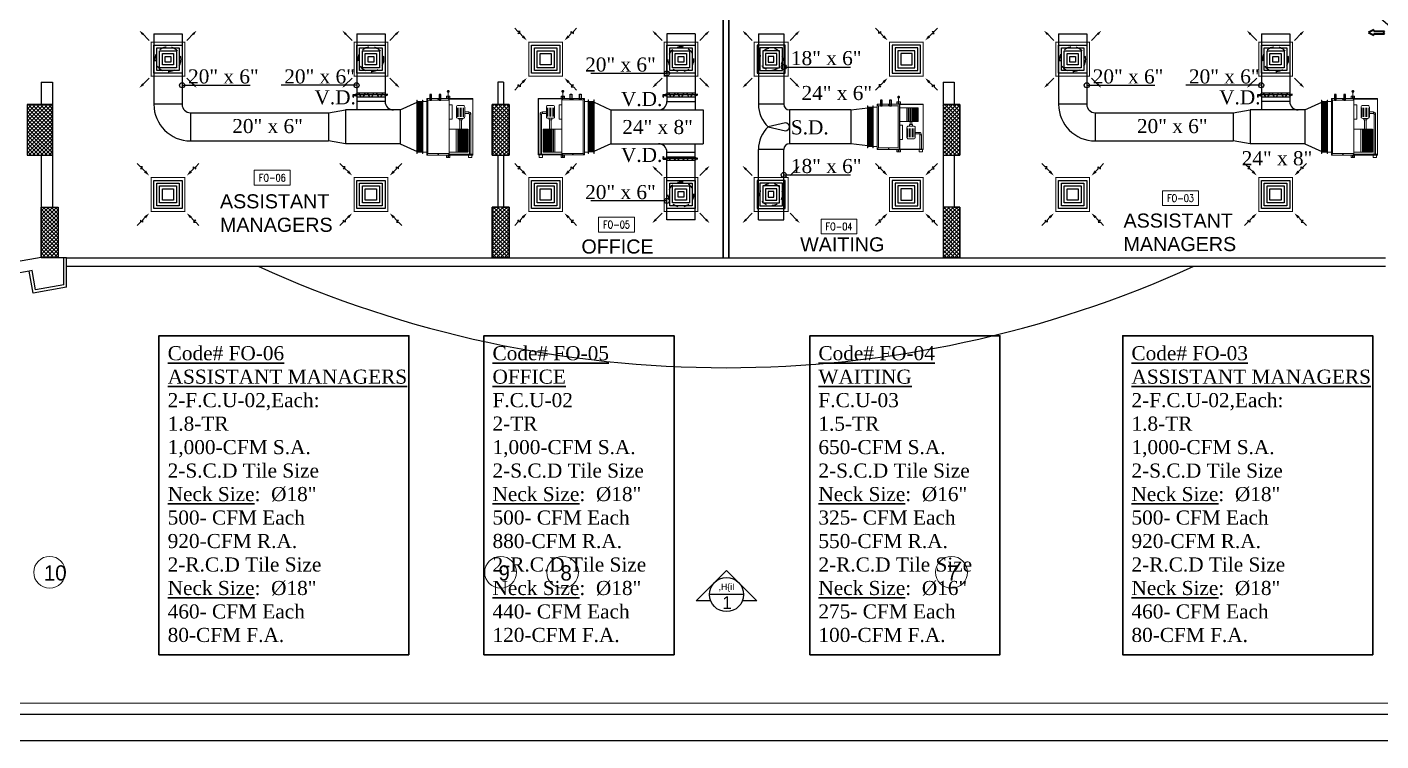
# Model space of a CAD drawing. Extents: x -432 to -365, y -145 to 173.
# Drawn here: x -415.21 to -391.2, y 14.53 to 27.2 of the extents above; entities that cross this region are included whole.
import ezdxf
from ezdxf.enums import TextEntityAlignment as Align

# ---------------------------------------------------------------- set-up
doc = ezdxf.new("R2010")
doc.units = 0
doc.header["$MEASUREMENT"] = 0
for name, pattern in [('DASHDOT', [1, 0.5, -0.25, 0, -0.25]), ('HIDDEN', [0.375, 0.25, -0.125]), ('HIDDEN-Z', [3, 2, -1])]:
    doc.linetypes.add(name, pattern=pattern)
for name, color, linetype in [('01_AC-EQUIP', 206, 'Continuous'), ('03_AC-S.DUCT', 5, 'Continuous'), ('12-AC-FL.CONN.', 2, 'Continuous'), ('A.C.VOLUM DAMPER', 2, 'Continuous'), ('COLHATCH', 5, 'Continuous'), ('column', 6, 'Continuous'), ('elev', 2, 'Continuous'), ('fram', 252, 'Continuous'), ('M-CH-WP-R', 40, 'HIDDEN-Z'), ('M-CH-WP-S', 142, 'Continuous'), ('M-DIFUSER', 195, 'Continuous'), ('M-DUCT-RA', 30, 'Continuous'), ('M-DUCT-SA', 5, 'Continuous'), ('M-EQBMNT', 21, 'Continuous'), ('METAL-EDGE', 253, 'Continuous'), ('Text', 42, 'Continuous'), ('WALL', 4, 'Continuous'), ('WIN', 5, 'Continuous'), ('ZONE TEXT', 73, 'Continuous')]:
    doc.layers.add(name, color=color, linetype=linetype)
for name, color, linetype, lineweight in [('04-AC_F.A.DUCT', 4, 'Continuous', 35), ('A-SYMB-RMNU', 4, 'Continuous', 9), ('AC-TEXT', 15, 'Continuous', 30), ('AXIS-TXT', 171, 'Continuous', 20)]:
    doc.layers.add(name, color=color, linetype=linetype, lineweight=lineweight)
doc.styles.add('AC', font='romans.shx', dxfattribs={"height": 0.2})
doc.styles.add('ARABY', font='sosa.shx')
doc.styles.add('ROMANS-TITLE', font='ROMANS.shx', dxfattribs={"width": 0.8})
doc.dimstyles.new('IHAB', dxfattribs={"dimscale": 0, "dimtxt": 0.15, "dimasz": 0.09, "dimexe": 0.18, "dimexo": 0.0625, "dimgap": 0, "dimtad": 0, "dimtih": 1, "dimtoh": 1, "dimzin": 0, "dimdsep": 46, "dimtxsty": 'ARABY', "dimcen": 0.03, "dimse1": 1, "dimse2": 1, "dimclrd": 36, "dimclrt": 42, "dimadec": 0, "dimazin": 0, "dimtfac": 1, "dimtmove": 1, "dimatfit": 3, "dimldrblk": 'ORIGIN', "dimfxl": 1, "dimtolj": 1, "dimtzin": 0, "dimarcsym": 0})

# ---------------------------------------------------------------- blocks, each defined once
blk = doc.blocks.new('*U251')
at = {"layer": 'M-DIFUSER', "ltscale": 5, "const_width": 18}
blk.add_lwpolyline([(-300, 300), (300, 300), (300, -300), (-300, -300)], close=True, dxfattribs=at)
at = {"layer": 'M-DIFUSER', "color": 21}
for points in [[(250, 250), (-250, 250), (-250, -250), (250, -250)], [(200, 200), (-200, 200), (-200, -200), (200, -200)], [(150, 150), (-150, 150), (-150, -150), (150, -150)], [(100, 100), (-100, 100), (-100, -100), (100, -100)], [(50, 50), (-50, 50), (-50, -50), (50, -50)]]:
    blk.add_lwpolyline(points, close=True, dxfattribs=at)
at = {"layer": 'M-DUCT-SA', "color": 5, "extrusion": (-5.07059e-20, -1.19855e-17, -1)}
blk.add_line((-461, 461), (-335, 335), dxfattribs=at)
at = {"layer": 'M-DUCT-SA', "color": 5, "extrusion": (-1.19855e-17, 5.07059e-20, -1)}
blk.add_line((461, 461), (335, 335), dxfattribs=at)
at = {"layer": 'M-DUCT-SA', "color": 5, "extrusion": (1.19855e-17, -5.07059e-20, -1)}
blk.add_line((-461, -461), (-335, -335), dxfattribs=at)
at = {"layer": 'M-DUCT-SA', "color": 5, "extrusion": (5.07059e-20, 1.19855e-17, -1)}
blk.add_line((461, -461), (335, -335), dxfattribs=at)
at = {"layer": 'M-DUCT-SA', "color": 5, "extrusion": (-5.07059e-20, -1.19855e-17, -1)}
blk.add_solid([(460, 428), (429, 459), (507, 507)], dxfattribs=at)
at = {"layer": 'M-DUCT-SA', "color": 5, "extrusion": (5.07059e-20, -1.19855e-17, -1)}
blk.add_solid([(-460, 428), (-429, 459), (-507, 507)], dxfattribs=at)
at = {"layer": 'M-DUCT-SA', "color": 5, "extrusion": (1.19855e-17, -5.07059e-20, -1)}
blk.add_solid([(428, -460), (459, -429), (507, -507)], dxfattribs=at)
at = {"layer": 'M-DUCT-SA', "color": 5, "extrusion": (-1.19855e-17, -5.07059e-20, -1)}
blk.add_solid([(-428, -460), (-459, -429), (-507, -507)], dxfattribs=at)
blk = doc.blocks.new('*U254')
at = {"layer": 'M-DIFUSER', "ltscale": 5, "const_width": 18}
blk.add_lwpolyline([(-300, 300), (300, 300), (300, -300), (-300, -300)], close=True, dxfattribs=at)
at = {"layer": 'M-DIFUSER', "color": 21}
for points in [[(250, 250), (-250, 250), (-250, -250), (250, -250)], [(200, 200), (-200, 200), (-200, -200), (200, -200)], [(150, 150), (-150, 150), (-150, -150), (150, -150)], [(100, 100), (-100, 100), (-100, -100), (100, -100)]]:
    blk.add_lwpolyline(points, close=True, dxfattribs=at)
at = {"layer": 'M-DUCT-RA', "color": 30}
for p, q in [((-491, 491), (-549, 549)), ((-491, 455), (-491, 491)), ((-455, 491), (-491, 455)), ((-455, 455), (-455, 491)), ((455, 491), (491, 491)), ((491, 455), (455, 491)), ((491, 491), (549, 549)), ((-406, 406), (-455, 455)), ((406, 406), (455, 455)), ((455, 455), (491, 455)), ((-491, -455), (-455, -491)), ((-455, -455), (-491, -455)), ((-406, -406), (-455, -455)), ((406, -406), (455, -455)), ((455, -491), (491, -455)), ((455, -455), (455, -491)), ((491, -455), (491, -491)), ((-491, -491), (-549, -549)), ((-455, -491), (-491, -491)), ((491, -491), (549, -549))]:
    blk.add_line(p, q, dxfattribs=at)
for points in [[(-389, 424), (-424, 389), (-335, 335)], [(424, 389), (389, 424), (335, 335)], [(-424, -389), (-389, -424), (-335, -335)], [(389, -424), (424, -389), (335, -335)]]:
    blk.add_solid(points, dxfattribs=at)
blk = doc.blocks.new('A$C4397250F')
at = {"layer": '04-AC_F.A.DUCT'}
for p, q in [((0, 0), (-0.024, -0.048)), ((-0.024, -0.048), (-0.013, -0.048)), ((-0.013, -0.048), (-0.013, -0.144)), ((0.024, -0.048), (0, 0)), ((0.013, -0.048), (0.024, -0.048)), ((0.013, -0.048), (0.013, -0.144)), ((0, -0.129), (-0.013, -0.144)), ((0.013, -0.144), (0, -0.129))]:
    blk.add_line(p, q, dxfattribs=at)
blk = doc.blocks.new('A$C7E27466D')
at = {"layer": '01_AC-EQUIP', "color": 2, "lineweight": 20}
for p, q in [((-75.3, 98.1), (-73.7, 98.7)), ((-75.3, 98.1), (-73.7, 97.6)), ((-75.3, 97.1), (-73.7, 97.6)), ((-75.3, 97.1), (-73.7, 96.6)), ((-75.3, 96.1), (-73.7, 96.6)), ((-75.3, 96.1), (-73.7, 95.6)), ((-6.3, 97.6), (-73.7, 97.6)), ((-6.3, 96.6), (-73.7, 96.6)), ((-4.7, 98.1), (-6.3, 98.7)), ((-4.7, 98.1), (-6.3, 97.6)), ((-4.7, 97.1), (-6.3, 97.6)), ((-4.7, 97.1), (-6.3, 96.6)), ((-4.7, 96.1), (-6.3, 96.6)), ((-4.7, 96.1), (-6.3, 95.6)), ((-75.3, 95.1), (-73.7, 95.6)), ((-75.3, 95.1), (-73.7, 94.6)), ((-75.3, 94.1), (-73.7, 94.6)), ((-75.3, 94.1), (-73.7, 93.6)), ((-75.3, 93.1), (-73.7, 93.6)), ((-75.3, 93.1), (-73.7, 92.5)), ((-75.3, 92), (-73.7, 92.5)), ((-75.3, 92), (-73.7, 91.5)), ((-75.3, 91), (-73.7, 91.5)), ((-75.3, 91), (-73.7, 90.5)), ((-75.3, 90), (-73.7, 90.5)), ((-75.3, 90), (-73.7, 89.5)), ((-6.3, 95.6), (-73.7, 95.6)), ((-6.3, 94.6), (-73.7, 94.6)), ((-6.3, 93.6), (-73.7, 93.6)), ((-6.3, 92.5), (-73.7, 92.5)), ((-6.3, 91.5), (-73.7, 91.5)), ((-6.3, 90.5), (-73.7, 90.5)), ((-4.7, 95.1), (-6.3, 95.6)), ((-4.7, 95.1), (-6.3, 94.6)), ((-4.7, 94.1), (-6.3, 94.6)), ((-4.7, 94.1), (-6.3, 93.6)), ((-4.7, 93.1), (-6.3, 93.6)), ((-4.7, 93.1), (-6.3, 92.5)), ((-4.7, 92), (-6.3, 92.5)), ((-4.7, 92), (-6.3, 91.5)), ((-4.7, 91), (-6.3, 91.5)), ((-4.7, 91), (-6.3, 90.5)), ((-4.7, 90), (-6.3, 90.5)), ((-4.7, 90), (-6.3, 89.5))]:
    blk.add_line(p, q, dxfattribs=at)
at = {"layer": '01_AC-EQUIP', "color": 1, "lineweight": 20}
for p, q in [((-77.8, 81), (-79.9, 81)), ((-78.9, 80.3), (-78.9, 81.7)), ((-75, 82), (-75, 89)), ((-5, 82), (-5, 89)), ((-2.2, 81), (-0.1, 81)), ((-1.1, 80.3), (-1.1, 81.7)), ((0, 82), (0, 0)), ((-77.8, 61.5), (-79.9, 61.5)), ((-78.9, 60.8), (-78.9, 62.2)), ((-2.2, 61.5), (-0.1, 61.5)), ((-1.1, 60.8), (-1.1, 62.2)), ((-77.8, 42.5), (-79.9, 42.5)), ((-78.9, 41.8), (-78.9, 43.2)), ((-62.7, 42), (-62.7, 37)), ((-37.3, 37), (-62.7, 37)), ((-58.3, 27.4), (-42.7, 27.4)), ((-58.3, 24.8), (-42.7, 24.8)), ((-37.3, 42), (-37.3, 37)), ((-30.6, 42), (-30.6, 9)), ((-6.2, 29.5), (-30.6, 29.5)), ((-30.6, 27), (-6.2, 27)), ((-30.6, 25), (-6.2, 25)), ((-6.2, 42), (-6.2, 9)), ((-2.2, 42.5), (-0.1, 42.5)), ((-1.1, 41.8), (-1.1, 43.2)), ((-54, 6.1), (-79.6, 6.1)), ((-54, 3.5), (-79.6, 3.5)), ((-58.3, 22.1), (-42.7, 22.1)), ((-58.3, 19.4), (-42.7, 19.4)), ((-58.3, 16.8), (-42.7, 16.8)), ((-54, 6.1), (-54, 3.5)), ((-52.7, 7.4), (-52.7, 14.5)), ((-52.7, 7.4), (-50, 7.4)), ((-50, 7.4), (-50, 14.5)), ((-30.6, 23.1), (-36, 23.1)), ((-30.6, 20.4), (-36, 20.4)), ((-30.6, 23), (-6.2, 23)), ((-30.6, 21.4), (-6.2, 21.4)), ((-30.6, 19.4), (-6.2, 19.4)), ((-30.6, 18.4), (-6.2, 18.4)), ((-30.6, 17.5), (-6.2, 17.5)), ((-30.6, 16.8), (-6.2, 16.8)), ((-30.6, 15.8), (-6.2, 15.8)), ((-30.6, 14.8), (-6.2, 14.8)), ((-30.6, 13.8), (-6.2, 13.8)), ((-30.6, 12.9), (-6.2, 12.9)), ((-30.6, 12.2), (-6.2, 12.2)), ((-30.6, 11.5), (-6.2, 11.5)), ((-30.6, 11), (-6.2, 11)), ((-30.6, 10.6), (-6.2, 10.6)), ((-30.6, 10.3), (-6.2, 10.3)), ((-30.6, 9.9), (-6.2, 9.9)), ((-30.6, 9.6), (-6.2, 9.6)), ((-30.6, 9.4), (-6.2, 9.4)), ((-30.6, 9.2), (-6.2, 9.2)), ((-30.6, 9), (-6.2, 9)), ((-30.6, 9), (-6.2, 9))]:
    blk.add_line(p, q, dxfattribs=at)
at = {"layer": '01_AC-EQUIP', "color": 4, "lineweight": 20}
blk.add_line((12.8, 43.8), (2.3, 43.8), dxfattribs=at)
at = {"layer": '01_AC-EQUIP', "color": 1, "linetype": 'DASHDOT', "lineweight": 20}
blk.add_line((-30.6, 16.8), (-6.2, 16.8), dxfattribs=at)
at = {"layer": '01_AC-EQUIP', "color": 2, "lineweight": 20}
for points in [[(-77.5, 98.7), (-77.5, 99.2), (-2.5, 99.2), (-2.5, 98.7)], [(-77.5, 89), (-77.5, 89.5), (-2.5, 89.5), (-2.5, 89)]]:
    blk.add_lwpolyline(points, close=True, dxfattribs=at)
at = {"layer": '01_AC-EQUIP', "color": 1, "lineweight": 20}
for points in [[(-80, 42), (0, 42), (0, 82), (-80, 82)], [(-77.5, 44.5), (-2.5, 44.5), (-2.5, 79.5), (-77.5, 79.5)], [(-84.4, 40.7), (-80, 40.7), (-80, 46.7), (-84.4, 46.7)], [(-80, 42), (-80, 0), (0, 0), (0, 42)], [(-79.6, 41.6), (-79.6, 0.4), (-0.4, 0.4), (-0.4, 41.6)], [(-38.6, 19.3), (-36, 19.3), (-36, 24.3), (-38.6, 24.3)], [(4.4, 40.7), (0, 40.7), (0, 46.7), (4.4, 46.7)], [(-84.4, 7.6), (-80, 7.6), (-80, 1.6), (-84.4, 1.6)]]:
    blk.add_lwpolyline(points, close=True, dxfattribs=at)
blk.add_lwpolyline([(-58.8, 14.5), (-41.2, 14.5, 0.414214), (-38.6, 17.1), (-38.6, 26.4, 0.414214), (-41.2, 29.1), (-58.8, 29.1, 0.414214), (-61.4, 26.4), (-61.4, 17.1, 0.414214)], format="xyb", close=True, dxfattribs=at)
at = {"layer": '01_AC-EQUIP', "color": 4, "lineweight": 20, "const_width": 2.52}
blk.add_lwpolyline([(12.6, 45, 1), (13.1, 42.5, 1)], format="xyb", close=True, dxfattribs=at)
at = {"layer": '01_AC-EQUIP', "color": 1, "lineweight": 20}
for centre in [(-82.3, 43.8), (2.3, 43.8)]:
    blk.add_circle(centre, 0.932, dxfattribs=at)
for radius in [1.33, 3.99]:
    blk.add_arc((-54, 7.4), radius, 270.0006, 0.0006, dxfattribs=at)
for centre, major_axis, start_param, end_param in [((-78.9, 81), (-0.827, 0), -1.570796, 4.712389), ((-78.9, 81), (-0.47, 0), 3.141593, 9.424778), ((-78.9, 61.5), (-0.827, 0), -1.570796, 4.712389), ((-78.9, 61.5), (-0.47, 0), 3.141593, 9.424778), ((-78.9, 42.5), (-0.827, 0), -1.570796, 4.712389), ((-78.9, 42.5), (-0.47, 0), 3.141593, 9.424778)]:
    blk.add_ellipse(centre, major_axis=major_axis, ratio=0.646018, start_param=start_param, end_param=end_param, dxfattribs=at)
at = {"layer": '01_AC-EQUIP', "color": 1, "lineweight": 20, "extrusion": (0, 0, -1)}
for centre, major_axis, start_param, end_param in [((-1.1, 81), (0.827, 0), -1.570796, 4.712389), ((-1.1, 81), (0.47, 0), 3.141593, 9.424778), ((-1.1, 61.5), (0.827, 0), -1.570796, 4.712389), ((-1.1, 61.5), (0.47, 0), 3.141593, 9.424778), ((-1.1, 42.5), (0.827, 0), -1.570796, 4.712389), ((-1.1, 42.5), (0.47, 0), 3.141593, 9.424778)]:
    blk.add_ellipse(centre, major_axis=major_axis, ratio=0.646018, start_param=start_param, end_param=end_param, dxfattribs=at)
at = {"layer": 'M-CH-WP-R', "color": 6, "linetype": 'ByBlock', "ltscale": 1.5}
blk.add_lwpolyline([(-2.5, 76.2), (-2.5, 73.2), (7.5, 73.2), (7.5, 76.2)], close=True, dxfattribs=at)
at = {"layer": 'M-CH-WP-S', "color": 5, "linetype": 'ByBlock', "ltscale": 1.5}
blk.add_lwpolyline([(-2.5, 59.7), (-2.5, 56.7), (7.5, 56.7), (7.5, 59.7)], close=True, dxfattribs=at)
blk = doc.blocks.new('A$C180A56EA')
at = {"layer": 'A.C.VOLUM DAMPER'}
h = blk.add_hatch(dxfattribs=at)
h.set_pattern_fill('ANSI31', color=256, scale=0.001, style=0)
h.set_pattern_definition([(45, (129.5106855, -230.48025158), (-8.838834765e-05, 8.838834765e-05), [])])
h.paths.add_polyline_path([(0.0459, 0.0039), (0.0459, 0.0065), (0.0401, 0.0065), (0.0401, -0.0027), (0.0459, -0.0027), (0.0459, 0), (0.0603, 0), (0.0603, 0.0128), (0.057, 0.0128), (0.057, 0.0039)])
for p, q in [((-0.1242, 0.0032), (-0.1161, 0.0032)), ((-0.1161, 0.0004), (-0.119, 0.0032)), ((-0.1185, 0), (-0.1161, 0.0024)), ((-0.1161, 0.0015), (-0.1179, 0.0032)), ((-0.1174, 0), (-0.1161, 0.0013)), ((-0.1161, 0.0026), (-0.1168, 0.0032)), ((-0.1163, 0), (-0.1161, 0.0001)), ((-0.1161, 0.0001), (-0.1104, 0.0058)), ((-0.1161, 0.0013), (-0.1116, 0.0058)), ((-0.1161, 0.0024), (-0.1127, 0.0058)), ((-0.1161, -0.0026), (-0.1161, 0.0058)), ((-0.1161, 0.0035), (-0.1138, 0.0058)), ((-0.1161, 0.0058), (-0.1099, 0.0058)), ((-0.1161, 0.0057), (-0.116, 0.0058)), ((-0.1161, 0.0046), (-0.1149, 0.0058)), ((-0.1161, -0.001), (-0.1099, 0.0053)), ((-0.1099, -0.0014), (-0.1161, 0.0048)), ((-0.1161, -0.0021), (-0.1099, 0.0042)), ((-0.1099, -0.0026), (-0.1161, 0.0037)), ((-0.1109, -0.0026), (-0.1161, 0.0026)), ((-0.112, -0.0026), (-0.1161, 0.0015)), ((-0.1131, -0.0026), (-0.1161, 0.0004)), ((-0.1099, -0.0003), (-0.116, 0.0058)), ((-0.1156, -0.0026), (-0.1099, 0.0031)), ((-0.1099, 0.0008), (-0.1149, 0.0058)), ((-0.1145, -0.0026), (-0.1099, 0.002)), ((-0.1099, 0.0019), (-0.1138, 0.0058)), ((-0.1134, -0.0026), (-0.1099, 0.0009)), ((-0.1128, 0.0019), (0.0401, 0.0019)), ((-0.1099, 0.003), (-0.1127, 0.0058)), ((-0.1099, 0.0041), (-0.1116, 0.0058)), ((-0.1099, 0.0052), (-0.1105, 0.0058)), ((0.0401, 0.0121), (-0.1099, 0.0121)), ((-0.0882, 0.0113), (-0.0994, -0.0075)), ((-0.0768, 0.0113), (-0.0656, -0.0075)), ((-0.0402, 0.0113), (-0.0514, -0.0075)), ((-0.0284, 0.0113), (-0.0173, -0.0075)), ((0.0056, 0.0113), (-0.0056, -0.0075)), ((0.0174, 0.0113), (0.0286, -0.0075)), ((0.0459, 0.0065), (0.0401, 0.0065)), ((0.0401, 0.0065), (0.0401, -0.0027)), ((0.0459, 0.0039), (0.0459, 0.0065)), ((0.057, 0.0039), (0.0459, 0.0039)), ((0.0603, 0.0128), (0.057, 0.0128)), ((0.057, 0.0128), (0.057, 0.0039)), ((0.0603, 0.0128), (0.0603, 0)), ((-0.1242, 0), (-0.1161, 0)), ((-0.1142, -0.0026), (-0.1161, -0.0007)), ((-0.1153, -0.0026), (-0.1161, -0.0018)), ((-0.1099, -0.0026), (-0.1161, -0.0026)), ((-0.1123, -0.0026), (-0.1099, -0.0003)), ((-0.1111, -0.0026), (-0.1099, -0.0014)), ((-0.11, -0.0026), (-0.1099, -0.0025)), ((-0.1099, -0.0083), (0.0401, -0.0083)), ((0.0401, -0.0027), (0.0459, -0.0027)), ((0.0603, 0), (0.0459, 0)), ((0.0459, -0.0027), (0.0459, 0))]:
    blk.add_line(p, q, dxfattribs=at)
at = {"layer": 'A.C.VOLUM DAMPER', "extrusion": (0, 0, -1)}
for centre, major_axis, start_param, end_param in [((-0.0938, 0.0019), (0.00135, 0.00135), 3.926991, 7.068583), ((-0.0938, 0.0019), (-0.00135, 0.00135), 2.356195, 5.497787), ((-0.0712, 0.0019), (0.00135, 0.00135), 3.926991, 7.068583), ((-0.0712, 0.0019), (-0.00135, 0.00135), 2.356195, 5.497787), ((-0.0458, 0.0019), (0.00135, 0.00135), 3.926991, 7.068583), ((-0.0458, 0.0019), (-0.00135, 0.00135), 2.356195, 5.497787), ((-0.0228, 0.0019), (0.00135, 0.00135), 3.926991, 7.068583), ((-0.0228, 0.0019), (-0.00135, 0.00135), 2.356194, 5.497787), ((0, 0.0019), (0.00135, 0.00135), 3.926991, 7.068583), ((0, 0.0019), (0.00135, 0.00135), 0.785398, 3.926991), ((0.023, 0.0019), (0.00135, 0.00135), 3.926991, 7.068583), ((0.023, 0.0019), (-0.00135, 0.00135), 2.356195, 5.497787)]:
    blk.add_ellipse(centre, major_axis=major_axis, ratio=1, start_param=start_param, end_param=end_param, dxfattribs=at)
blk = doc.blocks.new('A$C224F6469')
at = {"layer": '01_AC-EQUIP', "color": 1, "lineweight": 20}
for p, q in [((0, 0), (1, 0)), ((0, -0.82), (0, 0)), ((1, -0.82), (1, 0)), ((0.007, -0.004), (0.988, -0.004)), ((0.007, -0.42), (0.007, -0.004)), ((0.32, -0.168), (0.163, -0.168)), ((0.32, -0.194), (0.163, -0.194)), ((0.32, -0.221), (0.163, -0.221)), ((0.236, -0.074), (0.236, -0.145)), ((0.263, -0.074), (0.236, -0.074)), ((0.263, -0.074), (0.263, -0.145)), ((0.276, -0.035), (1, -0.035)), ((0.276, -0.061), (0.276, -0.035)), ((0.276, -0.061), (1, -0.061)), ((0.541, -0.204), (0.376, -0.204)), ((0.541, -0.231), (0.376, -0.231)), ((0.541, -0.42), (0.541, -0.09)), ((0.541, -0.09), (0.949, -0.09)), ((0.541, -0.092), (0.949, -0.092)), ((0.541, -0.094), (0.949, -0.094)), ((0.541, -0.096), (0.949, -0.096)), ((0.541, -0.099), (0.949, -0.099)), ((0.541, -0.103), (0.949, -0.103)), ((0.541, -0.106), (0.949, -0.106)), ((0.541, -0.11), (0.949, -0.11)), ((0.541, -0.115), (0.949, -0.115)), ((0.541, -0.122), (0.949, -0.122)), ((0.541, -0.129), (0.949, -0.129)), ((0.541, -0.138), (0.949, -0.138)), ((0.541, -0.148), (0.949, -0.148)), ((0.541, -0.158), (0.949, -0.158)), ((0.541, -0.168), (0.949, -0.168)), ((0.541, -0.175), (0.949, -0.175)), ((0.541, -0.184), (0.949, -0.184)), ((0.541, -0.194), (0.949, -0.194)), ((0.541, -0.214), (0.949, -0.214)), ((0.541, -0.23), (0.949, -0.23)), ((0.949, -0.42), (0.949, -0.09)), ((0.988, -0.42), (0.988, -0.004)), ((0, -0.42), (1, -0.42)), ((0.022, -0.425), (0.001, -0.425)), ((0.011, -0.418), (0.011, -0.432)), ((0.109, -0.37), (0.363, -0.37)), ((0.109, -0.42), (0.109, -0.37)), ((0.32, -0.248), (0.163, -0.248)), ((0.32, -0.274), (0.163, -0.274)), ((0.363, -0.42), (0.363, -0.37)), ((0.541, -0.25), (0.949, -0.25)), ((0.541, -0.27), (0.949, -0.27)), ((0.949, -0.295), (0.541, -0.295)), ((0.978, -0.425), (0.999, -0.425)), ((0.989, -0.418), (0.989, -0.432)), ((0.022, -0.615), (0.001, -0.615)), ((0.011, -0.608), (0.011, -0.622)), ((0.978, -0.615), (0.999, -0.615)), ((0.989, -0.608), (0.989, -0.622)), ((1, -0.82), (0, -0.82)), ((0.022, -0.81), (0.001, -0.81)), ((0.011, -0.803), (0.011, -0.817)), ((0.05, -0.82), (0.05, -0.89)), ((0.95, -0.82), (0.95, -0.89)), ((0.978, -0.81), (0.999, -0.81)), ((0.989, -0.803), (0.989, -0.817))]:
    blk.add_line(p, q, dxfattribs=at)
at = {"layer": '01_AC-EQUIP', "color": 1, "linetype": 'DASHDOT', "lineweight": 20}
blk.add_line((0.541, -0.168), (0.949, -0.168), dxfattribs=at)
at = {"layer": '01_AC-EQUIP', "color": 4, "lineweight": 20}
blk.add_line((-0.128, -0.438), (-0.023, -0.438), dxfattribs=at)
at = {"layer": '01_AC-EQUIP', "color": 2, "lineweight": 20}
for p, q in [((0.047, -0.9), (0.063, -0.895)), ((0.047, -0.9), (0.063, -0.905)), ((0.047, -0.91), (0.063, -0.905)), ((0.047, -0.91), (0.063, -0.915)), ((0.047, -0.92), (0.063, -0.915)), ((0.047, -0.92), (0.063, -0.925)), ((0.047, -0.931), (0.063, -0.925)), ((0.047, -0.931), (0.063, -0.936)), ((0.047, -0.941), (0.063, -0.936)), ((0.047, -0.941), (0.063, -0.946)), ((0.047, -0.951), (0.063, -0.946)), ((0.047, -0.951), (0.063, -0.956)), ((0.047, -0.961), (0.063, -0.956)), ((0.063, -0.905), (0.937, -0.905)), ((0.063, -0.915), (0.937, -0.915)), ((0.063, -0.925), (0.937, -0.925)), ((0.063, -0.936), (0.937, -0.936)), ((0.063, -0.946), (0.937, -0.946)), ((0.063, -0.956), (0.937, -0.956)), ((0.953, -0.9), (0.937, -0.895)), ((0.953, -0.9), (0.937, -0.905)), ((0.953, -0.91), (0.937, -0.905)), ((0.953, -0.91), (0.937, -0.915)), ((0.953, -0.92), (0.937, -0.915)), ((0.953, -0.92), (0.937, -0.925)), ((0.953, -0.931), (0.937, -0.925)), ((0.953, -0.931), (0.937, -0.936)), ((0.953, -0.941), (0.937, -0.936)), ((0.953, -0.941), (0.937, -0.946)), ((0.953, -0.951), (0.937, -0.946)), ((0.953, -0.951), (0.937, -0.956)), ((0.953, -0.961), (0.937, -0.956)), ((0.047, -0.961), (0.063, -0.966)), ((0.047, -0.971), (0.063, -0.966)), ((0.047, -0.971), (0.063, -0.976)), ((0.047, -0.981), (0.063, -0.976)), ((0.047, -0.981), (0.063, -0.987)), ((0.063, -0.966), (0.937, -0.966)), ((0.063, -0.976), (0.937, -0.976)), ((0.953, -0.961), (0.937, -0.966)), ((0.953, -0.971), (0.937, -0.966)), ((0.953, -0.971), (0.937, -0.976)), ((0.953, -0.981), (0.937, -0.976)), ((0.953, -0.981), (0.937, -0.987))]:
    blk.add_line(p, q, dxfattribs=at)
at = {"layer": '01_AC-EQUIP', "color": 1, "lineweight": 20}
blk.add_lwpolyline([(0.324, -0.145), (0.149, -0.145, 0.414214), (0.122, -0.171), (0.122, -0.264, 0.414214), (0.149, -0.291), (0.324, -0.291, 0.414214), (0.351, -0.264), (0.351, -0.171, 0.414214)], format="xyb", close=True, dxfattribs=at)
for points in [[(0.351, -0.193), (0.376, -0.193), (0.376, -0.243), (0.351, -0.243)], [(1.044, -0.076), (1, -0.076), (1, -0.016), (1.044, -0.016)], [(-0.044, -0.407), (0, -0.407), (0, -0.467), (-0.044, -0.467)], [(0.025, -0.8), (0.975, -0.8), (0.975, -0.42), (0.025, -0.42)], [(1.044, -0.407), (1, -0.407), (1, -0.467), (1.044, -0.467)]]:
    blk.add_lwpolyline(points, close=True, dxfattribs=at)
at = {"layer": '01_AC-EQUIP', "color": 4, "lineweight": 20, "const_width": 0.0252}
blk.add_lwpolyline([(-0.126, -0.45, 1), (-0.131, -0.425, 1)], format="xyb", close=True, dxfattribs=at)
at = {"layer": '01_AC-EQUIP', "color": 2, "lineweight": 20}
for points in [[(0.975, -0.89), (0.975, -0.895), (0.025, -0.895), (0.025, -0.89)], [(0.975, -0.987), (0.975, -0.992), (0.025, -0.992), (0.025, -0.987)]]:
    blk.add_lwpolyline(points, close=True, dxfattribs=at)
at = {"layer": '01_AC-EQUIP', "color": 1, "lineweight": 20}
for centre in [(-0.023, -0.438), (1.023, -0.438)]:
    blk.add_circle(centre, 0.00932, dxfattribs=at)
for radius in [0.0399, 0.0133]:
    blk.add_arc((0.276, -0.074), radius, 90.0006, 180.0006, dxfattribs=at)
at = {"layer": '01_AC-EQUIP', "color": 1, "lineweight": 20, "extrusion": (0, 0, -1)}
for centre, major_axis, start_param, end_param in [((0.011, -0.425), (-0.00827, 0), -1.570796, 4.712389), ((0.011, -0.425), (-0.0047, 0), 3.141593, 9.424778), ((0.011, -0.615), (-0.00827, 0), -1.570796, 4.712389), ((0.011, -0.615), (-0.0047, 0), 3.141593, 9.424778), ((0.011, -0.81), (-0.00827, 0), -1.570796, 4.712389), ((0.011, -0.81), (-0.0047, 0), 3.141593, 9.424778)]:
    blk.add_ellipse(centre, major_axis=major_axis, ratio=0.646018, start_param=start_param, end_param=end_param, dxfattribs=at)
at = {"layer": '01_AC-EQUIP', "color": 1, "lineweight": 20}
for centre, major_axis, start_param, end_param in [((0.989, -0.425), (0.00827, 0), -1.570796, 4.712389), ((0.989, -0.425), (0.0047, 0), 3.141593, 9.424778), ((0.989, -0.615), (0.00827, 0), -1.570796, 4.712389), ((0.989, -0.615), (0.0047, 0), 3.141593, 9.424778), ((0.989, -0.81), (0.00827, 0), -1.570796, 4.712389), ((0.989, -0.81), (0.0047, 0), 3.141593, 9.424778)]:
    blk.add_ellipse(centre, major_axis=major_axis, ratio=0.646018, start_param=start_param, end_param=end_param, dxfattribs=at)
at = {"layer": 'M-CH-WP-R', "color": 6, "linetype": 'ByBlock', "ltscale": 1.5}
blk.add_lwpolyline([(0.025, -0.762), (0.025, -0.732), (-0.075, -0.732), (-0.075, -0.762)], close=True, dxfattribs=at)
at = {"layer": 'M-CH-WP-S', "color": 5, "linetype": 'ByBlock', "ltscale": 1.5}
blk.add_lwpolyline([(0.025, -0.597), (0.025, -0.567), (-0.075, -0.567), (-0.075, -0.597)], close=True, dxfattribs=at)
at = {"layer": 'M-EQBMNT', "color": 21, "linetype": 'ByBlock', "ltscale": 1.5}
blk.add_line((0.541, -0.09), (0.949, -0.09), dxfattribs=at)
blk = doc.blocks.new('A-ROOM')
at = {"layer": 'A-SYMB-RMNU'}
blk.add_lwpolyline([(-425, 175), (425, 175), (425, -175), (-425, -175)], close=True, dxfattribs=at)
at = {"layer": 'A-SYMB-RMNU', "style": 'ROMANS-TITLE', "width": 0.8}
blk.add_attdef('ROOM-NO', text='', height=175, dxfattribs=at).set_placement((0, 0), align=Align.MIDDLE)

msp = doc.modelspace()

# ---------------------------------------------------------------- hatches: boundary and pattern name
at = {"layer": 'COLHATCH', "linetype": 'Continuous'}
h = msp.add_hatch(dxfattribs=at)
h.set_pattern_fill('_USER', color=252, scale=0.05, angle=45, style=0, double=1, pattern_type=0)
h.set_pattern_definition([(45, (-202.924395, -132.77691), (-0.035355339, 0.035355339), []), (135, (-202.924395, -132.77691), (-0.035355339, -0.035355339), [])])
h.paths.add_polyline_path([(-382.484, 44.803), (-382.784, 44.803), (-382.784, 43.903), (-382.484, 43.903)])
h.paths.add_polyline_path([(-380.484, 44.803), (-381.284, 44.803), (-381.284, 44.503), (-380.484, 44.503)])
h.paths.add_polyline_path([(-378.534, 42.803), (-378.834, 42.803), (-378.834, 42.203), (-378.534, 42.203)])
h.paths.add_polyline_path([(-378.134, 39.223), (-378.934, 39.223), (-378.934, 38.923), (-378.134, 38.923)])
h.paths.add_polyline_path([(-380.684, 39.223), (-381.484, 39.223), (-381.484, 38.923), (-380.684, 38.923)])
h.paths.add_polyline_path([(-380.584, 34.173), (-381.484, 34.173), (-381.484, 33.873), (-380.584, 33.873)])
h.paths.add_polyline_path([(-378.134, 34.223), (-378.934, 34.223), (-378.934, 33.923), (-378.134, 33.923)])
h.paths.add_polyline_path([(-380.392, 27.953), (-381.492, 27.953), (-381.492, 27.653), (-380.639, 27.653, -0.011587), (-380.655, 26.967), (-380.405, 26.957, 0.01656)])
h.paths.add_polyline_path([(-380.586, 25.223), (-380.84, 25.223, -0.040808), (-381.428, 22.884), (-381.192, 22.803, 0.04151)])
h.paths.add_polyline_path([(-382.484, 25.823), (-382.784, 25.823), (-382.784, 24.923), (-382.484, 24.923)])
h.paths.add_polyline_path([(-386.614, 25.823), (-387.014, 25.823), (-387.014, 24.923), (-386.614, 24.923)])
h.paths.add_polyline_path([(-390.414, 25.823), (-390.864, 25.823), (-390.864, 24.923), (-390.414, 24.923)])
h.paths.add_polyline_path([(-390.664, 24.003), (-390.964, 24.003), (-390.964, 23.103), (-390.664, 23.103)])
h.paths.add_polyline_path([(-398.664, 25.823), (-398.964, 25.823), (-398.964, 24.923), (-398.664, 24.923)])
h.paths.add_polyline_path([(-398.664, 24.003), (-398.964, 24.003), (-398.964, 23.103), (-398.664, 23.103)])
h.paths.add_polyline_path([(-406.664, 25.823), (-406.964, 25.823), (-406.964, 24.923), (-406.664, 24.923)])
h.paths.add_polyline_path([(-406.664, 24.003), (-406.964, 24.003), (-406.964, 23.103), (-406.664, 23.103)])
h.paths.add_polyline_path([(-414.764, 25.823), (-415.214, 25.823), (-415.214, 24.923), (-414.764, 24.923)])
h.paths.add_polyline_path([(-414.664, 24.003), (-414.964, 24.003), (-414.964, 23.103), (-414.664, 23.103)])
h.paths.add_polyline_path([(-418.614, 25.823), (-419.014, 25.823), (-419.014, 24.923), (-418.614, 24.923)])
h.paths.add_polyline_path([(-422.844, 25.823), (-423.144, 25.823), (-423.144, 24.923), (-422.844, 24.923)])
h.paths.add_polyline_path([(-424.137, 27.953), (-425.237, 27.953, 0.01656), (-425.224, 26.957), (-424.974, 26.967, -0.011587), (-424.99, 27.653), (-424.137, 27.653)])
h.paths.add_polyline_path([(-424.789, 25.223), (-425.042, 25.223, 0.04151), (-424.437, 22.803), (-424.2, 22.884, -0.040808)])
h.paths.add_polyline_path([(-424.144, 34.173), (-425.044, 34.173), (-425.044, 33.873), (-424.144, 33.873)])
h.paths.add_polyline_path([(-426.694, 34.223), (-427.494, 34.223), (-427.494, 33.923), (-426.694, 33.923)])
h.paths.add_polyline_path([(-426.694, 39.223), (-427.494, 39.223), (-427.494, 38.923), (-426.694, 38.923)])
h.paths.add_polyline_path([(-424.144, 39.223), (-424.944, 39.223), (-424.944, 38.923), (-424.144, 38.923)])
h.paths.add_polyline_path([(-426.794, 42.803), (-427.094, 42.803), (-427.094, 42.203), (-426.794, 42.203)])
h.paths.add_polyline_path([(-424.344, 44.803), (-425.144, 44.803), (-425.144, 44.503), (-424.344, 44.503)])
h.paths.add_polyline_path([(-422.844, 44.803), (-423.144, 44.803), (-423.144, 43.903), (-422.844, 43.903)])
h.paths.add_polyline_path([(-418.564, 44.803), (-418.964, 44.803), (-418.964, 43.903), (-418.564, 43.903)])
h.paths.add_polyline_path([(-414.764, 44.803), (-415.214, 44.803), (-415.214, 43.903), (-414.764, 43.903)])
h.paths.add_polyline_path([(-405.414, 47.003), (-405.714, 47.003), (-405.714, 46.403), (-405.414, 46.403)])
h.paths.add_polyline_path([(-405.414, 44.503), (-400.314, 44.503), (-400.314, 43.053), (-400.014, 43.053), (-400.014, 44.803), (-405.714, 44.803), (-405.714, 43.053), (-405.414, 43.053)])
h.paths.add_polyline_path([(-398.664, 47.003), (-398.964, 47.003), (-398.964, 46.403), (-398.664, 46.403)])
h.paths.add_polyline_path([(-398.664, 43.653), (-398.964, 43.653), (-398.964, 43.053), (-398.664, 43.053)])
h.paths.add_polyline_path([(-390.414, 44.803), (-390.864, 44.803), (-390.864, 43.903), (-390.414, 43.903)])

# ---------------------------------------------------------------- linework, layer by layer
at = {"layer": '03_AC-S.DUCT', "linetype": 'Continuous'}
for p, q in [((-412.964, 27.078), (-412.964, 25.828)), ((-412.964, 27.078), (-412.464, 27.078)), ((-412.464, 27.078), (-412.464, 25.828)), ((-409.364, 27.078), (-409.364, 25.728)), ((-409.364, 27.078), (-408.864, 27.078)), ((-408.864, 27.078), (-408.864, 25.878)), ((-403.864, 27.078), (-403.864, 25.878)), ((-403.364, 27.078), (-403.864, 27.078)), ((-403.364, 27.078), (-403.364, 25.728)), ((-402.239, 27.078), (-402.239, 25.828)), ((-402.239, 27.078), (-401.789, 27.078)), ((-401.789, 27.078), (-401.789, 25.828)), ((-396.914, 27.078), (-396.914, 25.828)), ((-396.914, 27.078), (-396.414, 27.078)), ((-396.414, 27.078), (-396.414, 25.828)), ((-393.314, 27.078), (-393.314, 25.728)), ((-393.314, 27.078), (-392.814, 27.078)), ((-392.814, 27.078), (-392.814, 25.878)), ((-412.464, 25.828), (-412.964, 25.828)), ((-409.864, 25.678), (-409.564, 25.728)), ((-408.597, 25.728), (-409.564, 25.728)), ((-409.564, 25.728), (-409.564, 25.128)), ((-408.864, 25.878), (-409.364, 25.878)), ((-408.597, 25.728), (-408.292, 25.865)), ((-408.597, 25.728), (-408.292, 25.865)), ((-408.597, 25.728), (-408.597, 25.128)), ((-408.597, 25.728), (-408.597, 25.128)), ((-404.855, 25.726), (-405.16, 25.863)), ((-404.855, 25.728), (-403.222, 25.728)), ((-404.855, 25.728), (-404.855, 25.128)), ((-403.864, 25.878), (-403.364, 25.878)), ((-403.222, 25.728), (-403.222, 25.128)), ((-401.789, 25.828), (-402.239, 25.828)), ((-400.601, 25.728), (-401.689, 25.728)), ((-401.689, 25.728), (-401.689, 25.128)), ((-400.601, 25.728), (-400.301, 25.765)), ((-400.601, 25.728), (-400.601, 25.128)), ((-396.414, 25.828), (-396.914, 25.828)), ((-393.814, 25.678), (-393.514, 25.728)), ((-392.547, 25.728), (-393.514, 25.728)), ((-393.514, 25.728), (-393.514, 25.128)), ((-392.814, 25.878), (-393.314, 25.878)), ((-392.547, 25.728), (-392.242, 25.865)), ((-392.547, 25.728), (-392.547, 25.128)), ((-412.314, 25.678), (-409.864, 25.678)), ((-412.314, 25.678), (-412.314, 25.178)), ((-409.864, 25.678), (-409.864, 25.178)), ((-396.264, 25.678), (-393.814, 25.678)), ((-396.264, 25.678), (-396.264, 25.178)), ((-393.814, 25.678), (-393.814, 25.178)), ((-412.314, 25.178), (-409.864, 25.178)), ((-409.564, 25.128), (-409.864, 25.178)), ((-408.597, 25.128), (-409.564, 25.128)), ((-408.597, 25.128), (-408.292, 24.991)), ((-408.597, 25.128), (-408.292, 24.991)), ((-404.855, 25.126), (-405.16, 24.989)), ((-404.855, 25.128), (-403.222, 25.128)), ((-403.364, 23.778), (-403.364, 25.128)), ((-401.789, 25.028), (-402.239, 25.028)), ((-402.239, 23.778), (-402.239, 25.028)), ((-401.789, 23.778), (-401.789, 25.028)), ((-400.601, 25.128), (-401.689, 25.128)), ((-400.301, 25.091), (-400.601, 25.128)), ((-396.264, 25.178), (-393.814, 25.178)), ((-393.514, 25.128), (-393.814, 25.178)), ((-392.547, 25.128), (-393.514, 25.128)), ((-392.547, 25.128), (-392.242, 24.991)), ((-403.864, 23.778), (-403.864, 24.978)), ((-403.864, 24.978), (-403.364, 24.978)), ((-403.364, 23.778), (-403.864, 23.778)), ((-402.239, 23.778), (-401.789, 23.778))]:
    msp.add_line(p, q, dxfattribs=at)
for centre, radius, start, end in [((-412.314, 25.828), 0.65, 180, 270), ((-412.314, 25.828), 0.15, 180, 270), ((-408.714, 25.878), 0.15, 180, 270), ((-404.014, 25.878), 0.15, 270, 0), ((-401.689, 25.828), 0.55, 180, 226.6582), ((-401.689, 25.828), 0.1, 180, 270), ((-396.264, 25.828), 0.65, 180, 270), ((-396.264, 25.828), 0.15, 180, 270), ((-392.664, 25.878), 0.15, 180, 270), ((-401.689, 25.028), 0.55, 133.3418, 180), ((-404.014, 24.978), 0.15, 360, 90), ((-401.689, 25.028), 0.1, 90, 180)]:
    msp.add_arc(centre, radius, start, end, dxfattribs=at)
at = {"layer": '12-AC-FL.CONN.', "linetype": 'HIDDEN', "ltscale": 0.5}
for centre in [(-412.714, 26.628), (-409.114, 26.628), (-396.664, 26.628), (-393.064, 26.628)]:
    msp.add_circle(centre, 0.225, dxfattribs=at)
at = {"layer": '12-AC-FL.CONN.', "linetype": 'HIDDEN', "ltscale": 0.25}
for centre, radius in [((-403.614, 26.628), 0.225), ((-402.014, 26.628), 0.2), ((-403.614, 24.228), 0.225), ((-402.014, 24.228), 0.2)]:
    msp.add_circle(centre, radius, dxfattribs=at)
at = {"layer": 'A.C.VOLUM DAMPER'}
for p, q in [((-401.76, 25.499), (-402.067, 25.428)), ((-402.067, 25.428), (-401.76, 25.357))]:
    msp.add_line(p, q, dxfattribs=at)
msp.add_arc((-401.76, 25.428), 0.071, 270, 90, dxfattribs=at)
at = {"layer": 'AC-TEXT', "color": 34, "linetype": 'Continuous'}
for points in [[(-408.44, 16.057), (-412.876, 16.057), (-412.876, 21.72), (-408.44, 21.72)], [(-407.108, 16.057), (-403.736, 16.057), (-403.736, 21.72), (-407.108, 21.72)], [(-401.326, 16.057), (-397.954, 16.057), (-397.954, 21.72), (-401.326, 21.72)], [(-391.341, 16.057), (-395.777, 16.057), (-395.777, 21.72), (-391.341, 21.72)]]:
    msp.add_lwpolyline(points, close=True, dxfattribs=at)
at = {"layer": 'AXIS-TXT'}
for centre in [(-414.814, 17.522), (-406.814, 17.522), (-405.714, 17.522), (-398.814, 17.522)]:
    msp.add_circle(centre, 0.282, dxfattribs=at)
at = {"layer": 'column', "color": 252}
for points in [[(-415.214, 24.923), (-414.764, 24.923), (-414.764, 25.823), (-415.214, 25.823)], [(-406.664, 25.823), (-406.964, 25.823), (-406.964, 24.923), (-406.664, 24.923)], [(-398.664, 25.823), (-398.964, 25.823), (-398.964, 24.923), (-398.664, 24.923)], [(-414.964, 24.003), (-414.664, 24.003), (-414.664, 23.103), (-414.964, 23.103)], [(-406.664, 24.003), (-406.964, 24.003), (-406.964, 23.103), (-406.664, 23.103)], [(-398.664, 24.003), (-398.964, 24.003), (-398.964, 23.103), (-398.664, 23.103)]]:
    msp.add_lwpolyline(points, close=True, dxfattribs=at)
at = {"layer": 'elev', "color": 252}
msp.add_arc((-402.814, 41.189), 20.036, 245.5278, 294.4722, dxfattribs=at)
at = {"layer": 'fram'}
msp.add_line((-431.049, 15.005), (-367.003, 15.005), dxfattribs=at)
for points in [[(-431.526, 52.528), (-366.526, 52.528), (-366.526, 14.528), (-431.526, 14.528)], [(-374.58, 52.051), (-431.049, 52.051), (-431.049, 15.005), (-374.58, 15.005)]]:
    msp.add_lwpolyline(points, close=True, dxfattribs=at)
at = {"layer": 'METAL-EDGE', "color": 252, "linetype": 'Continuous'}
for p, q in [((-414.564, 22.621), (-414.564, 23.103)), ((-415.125, 22.878), (-415.175, 22.869)), ((-415.065, 22.533), (-415.125, 22.878)), ((-414.564, 22.621), (-415.065, 22.533))]:
    msp.add_line(p, q, dxfattribs=at)
at = {"layer": 'Text'}
for p, q in [((-402.805, 17.554), (-403.343, 17.015)), ((-402.805, 17.554), (-402.266, 17.015)), ((-402.502, 17.126), (-403.107, 17.126)), ((-403.087, 17.015), (-403.343, 17.015)), ((-402.266, 17.015), (-402.523, 17.015))]:
    msp.add_line(p, q, dxfattribs=at)
msp.add_circle((-402.805, 17.126), 0.303, dxfattribs=at)
at = {"layer": 'WALL', "color": 252, "linetype": 'Continuous'}
for p, q in [((-402.864, 27.753), (-402.864, 23.103)), ((-402.864, 23.103), (-402.864, 27.733)), ((-402.764, 27.753), (-402.764, 23.103)), ((-402.764, 23.103), (-402.764, 27.733)), ((-414.964, 26.223), (-414.964, 25.823)), ((-414.964, 26.223), (-414.764, 26.223)), ((-414.764, 26.223), (-414.764, 24.003)), ((-406.864, 26.223), (-406.864, 25.823)), ((-406.764, 26.223), (-406.864, 26.223)), ((-406.764, 26.223), (-406.764, 25.823)), ((-398.964, 26.223), (-398.964, 23.103)), ((-398.964, 26.223), (-398.764, 26.223)), ((-398.764, 26.223), (-398.764, 25.823)), ((-414.964, 25.823), (-415.214, 25.823)), ((-415.214, 25.823), (-415.214, 24.923)), ((-406.964, 24.923), (-406.964, 25.823)), ((-406.964, 25.823), (-406.864, 25.823)), ((-406.764, 25.823), (-406.664, 25.823)), ((-406.664, 25.823), (-406.664, 24.923)), ((-398.764, 25.823), (-398.664, 25.823)), ((-398.664, 25.823), (-398.664, 24.923)), ((-415.214, 24.923), (-414.964, 24.923)), ((-414.964, 24.923), (-414.964, 24.003)), ((-406.864, 24.923), (-406.964, 24.923)), ((-406.864, 24.923), (-406.864, 24.003)), ((-406.664, 24.923), (-406.764, 24.923)), ((-406.764, 24.923), (-406.764, 24.003)), ((-398.664, 24.923), (-398.764, 24.923)), ((-398.764, 24.923), (-398.764, 24.003)), ((-414.964, 24.003), (-414.964, 24.003)), ((-414.964, 24.003), (-414.964, 23.109)), ((-414.764, 24.003), (-414.664, 24.003)), ((-414.664, 24.003), (-414.664, 23.103)), ((-406.964, 23.103), (-406.964, 24.003)), ((-406.964, 24.003), (-406.864, 24.003)), ((-406.764, 24.003), (-406.664, 24.003)), ((-406.664, 24.003), (-406.664, 23.103)), ((-398.764, 24.003), (-398.664, 24.003)), ((-398.664, 24.003), (-398.664, 23.103)), ((-414.964, 23.109), (-415.751, 22.971)), ((-414.514, 23.103), (-414.664, 23.103)), ((-414.514, 22.58), (-414.514, 23.103)), ((-406.664, 23.103), (-406.964, 23.103)), ((-406.864, 23.103), (-406.764, 23.103)), ((-402.864, 23.103), (-402.764, 23.103)), ((-398.664, 23.103), (-398.964, 23.103)), ((-415.175, 22.869), (-415.716, 22.774)), ((-415.105, 22.475), (-415.175, 22.869)), ((-414.514, 22.58), (-415.105, 22.475))]:
    msp.add_line(p, q, dxfattribs=at)
msp.add_lwpolyline([(-374.772, 51.859, 0.0192, 0.0192, 0), (-430.857, 51.859, 0.0192, 0.0192, 0), (-430.857, 15.197, 0.0192, 0.0192, 0), (-374.772, 15.197, 0.0192, 0.0192, 0)], format="xyseb", close=True, dxfattribs=at)
at = {"layer": 'WIN', "color": 252}
for p, q in [((-414.514, 23.103), (-391.114, 23.103)), ((-414.514, 22.953), (-391.114, 22.953))]:
    msp.add_line(p, q, dxfattribs=at)

# ---------------------------------------------------------------- block references
at = {"layer": '01_AC-EQUIP', "rotation": 270}
for p in [(-407.305, 25.928), (-391.255, 25.928)]:
    msp.add_blockref('A$C224F6469', p, dxfattribs=at)
at = {"layer": '01_AC-EQUIP', "xscale": -1, "rotation": 90}
msp.add_blockref('A$C224F6469', (-406.147, 25.93), dxfattribs=at)
at = {"layer": '01_AC-EQUIP', "xscale": 0.009999999999990905, "yscale": 0.009999999999990905, "zscale": 0.01, "rotation": 90}
msp.add_blockref('A$C7E27466D', (-399.314, 25.828), dxfattribs=at)
at = {"layer": '04-AC_F.A.DUCT', "linetype": 'Continuous', "xscale": 2, "yscale": 2, "zscale": 2, "rotation": 90}
msp.add_blockref('A$C4397250F', (-391.418, 27.102), dxfattribs=at)
at = {"layer": 'A-SYMB-RMNU', "xscale": 0.0007500000000391083, "yscale": 0.0007500000000106866, "zscale": 0.00075}
for p, values in [((-410.864, 24.525), {'ROOM-NO': 'FO-06'}), ((-394.751, 24.162), {'ROOM-NO': 'FO-03'}), ((-404.758, 23.692), {'ROOM-NO': 'FO-05'}), ((-400.81, 23.659), {'ROOM-NO': 'FO-04'})]:
    msp.add_blockref('A-ROOM', p, dxfattribs=at).add_auto_attribs(values)
at = {"layer": 'A.C.VOLUM DAMPER', "xscale": 3.333333321445252, "yscale": 3.333333321445252, "zscale": 3.33333332144528, "rotation": 180}
for p in [(-409.231, 26), (-403.731, 26), (-393.181, 26)]:
    msp.add_blockref('A$C180A56EA', p, dxfattribs=at)
at = {"layer": 'A.C.VOLUM DAMPER', "xscale": -3.333333321445252, "yscale": 3.333333321445252, "zscale": 3.33333332144528}
msp.add_blockref('A$C180A56EA', (-403.731, 24.857), dxfattribs=at)
at = {"layer": 'M-DIFUSER', "color": 21, "yscale": 0.001000000000004775, "zscale": 0.001}
for name, p, xscale in [('*U254', (-406.014, 26.628), -0.0009999999999763531), ('*U254', (-399.614, 26.628), 0.0009999999999763531), ('*U251', (-412.714, 26.628), -0.0009999999999763531), ('*U251', (-409.114, 26.628), -0.0009999999999763531), ('*U251', (-403.614, 26.628), -0.0009999999999763531), ('*U251', (-402.014, 26.628), 0.0009999999999763531), ('*U251', (-396.664, 26.628), -0.0009999999999763531), ('*U251', (-393.064, 26.628), -0.0009999999999763531), ('*U254', (-412.714, 24.228), -0.0009999999999763531), ('*U254', (-409.114, 24.228), -0.0009999999999763531), ('*U254', (-406.014, 24.228), -0.0009999999999763531), ('*U254', (-399.614, 24.228), 0.0009999999999763531), ('*U254', (-396.664, 24.228), -0.0009999999999763531), ('*U254', (-393.064, 24.228), -0.0009999999999763531), ('*U251', (-403.614, 24.228), -0.0009999999999763531), ('*U251', (-402.014, 24.228), 0.0009999999999763531)]:
    msp.add_blockref(name, p, dxfattribs=dict(at, xscale=xscale))

# ---------------------------------------------------------------- texts
at = {"layer": 'AC-TEXT', "color": 34, "linetype": 'Continuous', "char_height": 0.25, "style": 'AC'}
for s, insert, width, attachment_point in [('\\A1;{\\fTimes New Roman|b0|i0|c0|p18;\\C256;20" x 6"}', (-404.061, 26.405), 3.95146, 9), ('\\A1;{\\fTimes New Roman|b0|i0|c0|p18;\\C256;18" x 6"}', (-401.663, 26.519), 3.95146, 7), ('\\A1;{\\fTimes New Roman|b0|i0|c0|p18;\\C256;20" x 6"}', (-412.358, 26.194), 3.95146, 7), ('\\A1;{\\fTimes New Roman|b0|i0|c0|p18;\\C256;20" x 6"}', (-410.651, 26.194), 3.95146, 7), ('\\A1;{\\fTimes New Roman|b0|i0|c0|p18;\\C256;20" x 6"}', (-396.308, 26.194), 3.95146, 7), ('\\A1;{\\fTimes New Roman|b0|i0|c0|p18;\\C256;20" x 6"}', (-394.601, 26.194), 3.95146, 7), ('\\A1;{\\fTimes New Roman|b0|i0|c0|p18;\\C256;V.D.}', (-409.381, 25.822), 3.95146, 9), ('\\A1;{\\fTimes New Roman|b0|i0|c0|p18;\\C256;V.D.}', (-404.678, 25.792), 3.95146, 7), ('\\A1;{\\fTimes New Roman|b0|i0|c0|p18;\\C256;24" x 6"}', (-401.475, 25.9), 3.95146, 7), ('\\A1;{\\fTimes New Roman|b0|i0|c0|p18;\\C256;V.D.}', (-393.331, 25.822), 3.95146, 9), ('\\A1;{\\fTimes New Roman|b0|i0|c0|p18;\\C256;20" x 6"}', (-411.574, 25.313), 3.95146, 7), ('\\A1;{\\fTimes New Roman|b0|i0|c0|p18;\\C256;24" x 8"}', (-404.655, 25.296), 3.95146, 7), ('\\A1;{\\fTimes New Roman|b0|i0|c0|p18;\\C256;S.D.}', (-401.664, 25.289), 3.95146, 7), ('\\A1;{\\fTimes New Roman|b0|i0|c0|p18;\\C256;20" x 6"}', (-395.524, 25.313), 3.95146, 7), ('\\A1;{\\fTimes New Roman|b0|i0|c0|p18;\\C256;V.D.}', (-404.678, 24.799), 3.95146, 7), ('\\A1;{\\fTimes New Roman|b0|i0|c0|p18;\\C256;24" x 8"}', (-392.413, 24.742), 3.95146, 9), ('\\A1;{\\fTimes New Roman|b0|i0|c0|p18;\\C256;18" x 6"}', (-401.663, 24.604), 3.95146, 7), ('\\A1;{\\fTimes New Roman|b0|i0|c0|p18;\\C256;20" x 6"}', (-404.061, 24.141), 3.95146, 9), ('\\A1;{\\fTimes New Roman|b0|i0|c0|p18;\\L\\C3;Code# FO-06\\PASSISTANT MANAGERS\\P\\l\\C256;2-F.C.U-02,Each:\\L\\C3;\\P\\l\\C34;1.8-TR\\P\\C256;1,000-CFM S.A.\\P\\pt0;\\C34;2-S.C.D Tile Size \\P\\LNeck Size\\l:  %%C18"\\P500- CFM Each\\P\\C256;920-CFM R.A.\\C34; \\P2-R.C.D Tile Size \\P\\ptz;\\LNeck Size\\l:  %%C18"\\P460- CFM Each \\P\\C256;80-CFM F.A.}', (-412.72, 16.279), 4.41317, 7), ('\\A1;{\\fTimes New Roman|b0|i0|c0|p18;\\L\\C3;Code# FO-05\\POFFICE\\P\\l\\C256;F.C.U-02\\L\\C3;\\P\\l\\C34;2-TR\\P\\C256;1,000-CFM S.A.\\P\\pt0;\\C34;2-S.C.D Tile Size \\P\\LNeck Size\\l:  %%C18"\\P500- CFM Each\\P\\C256;880-CFM R.A.\\C34; \\P2-R.C.D Tile Size \\P\\ptz;\\LNeck Size\\l:  %%C18"\\P440- CFM Each \\P\\C256;120-CFM F.A.}', (-406.957, 16.279), 3.95146, 7), ('\\A1;{\\fTimes New Roman|b0|i0|c0|p18;\\L\\C3;Code# FO-04\\PWAITING\\P\\l\\C256;F.C.U-03\\C34;\\P1.5-TR\\P\\C256;650-CFM S.A.\\P\\pt0;\\C34;2-S.C.D Tile Size \\P\\LNeck Size\\l:  %%C16"\\P325- CFM Each\\P\\C256;550-CFM R.A.\\C34; \\P2-R.C.D Tile Size \\P\\ptz;\\LNeck Size\\l:  %%C16"\\P275- CFM Each \\P\\C256;100-CFM F.A.}', (-401.175, 16.279), 3.95146, 7), ('\\A1;{\\fTimes New Roman|b0|i0|c0|p18;\\L\\C3;Code# FO-03\\PASSISTANT MANAGERS\\P\\l\\C256;2-F.C.U-02,Each:\\L\\C3;\\P\\l\\C34;1.8-TR\\P\\C256;1,000-CFM S.A.\\P\\pt0;\\C34;2-S.C.D Tile Size \\P\\LNeck Size\\l:  %%C18"\\P500- CFM Each\\P\\C256;920-CFM R.A.\\C34; \\P2-R.C.D Tile Size \\P\\ptz;\\LNeck Size\\l:  %%C18"\\P460- CFM Each \\P\\C256;80-CFM F.A.}', (-395.621, 16.279), 4.41317, 7)]:
    msp.add_mtext(s, dxfattribs=dict(at, insert=insert, width=width, attachment_point=attachment_point))
at = {"layer": 'AXIS-TXT', "style": 'ARABY'}
for s, p in [('10', (-414.916, 17.375, 0)), ('9', (-406.851, 17.375, 0)), ('8', (-405.751, 17.375, 0)), ('7', (-398.894, 17.375, 0))]:
    msp.add_text(s, height=0.27, dxfattribs=at).set_placement(p)
at = {"layer": 'Text', "style": 'ARABY'}
for s, height, p in [(',H{iI', 0.1152, (-402.804, 17.321)), ('1', 0.23, (-402.796, 17.097, 0.013))]:
    msp.add_text(s, height=height, dxfattribs=at).set_placement(p, align=Align.TOP_CENTER)
at = {"layer": 'ZONE TEXT', "linetype": 'Continuous', "char_height": 0.25, "width": 3.29288, "attachment_point": 1, "style": 'AC'}
for s, insert in [('{\\fArial|b0|i0|c0|p34;ASSISTANT MANAGERS}', (-411.792, 24.231)), ('{\\fArial|b0|i0|c0|p34;ASSISTANT MANAGERS}', (-395.762, 23.889)), ('{\\fArial|b0|i0|c0|p34;OFFICE}', (-405.379, 23.429)), ('{\\fArial|b0|i0|c0|p34;WAITING}', (-401.499, 23.467))]:
    msp.add_mtext(s, dxfattribs=dict(at, insert=insert))

# ---------------------------------------------------------------- leaders
at = {"layer": 'AC-TEXT', "color": 34, "linetype": 'Continuous'}
for points in [[(-390.995, 27.175), (-391.238, 27.383), (-392.289, 27.383)], [(-401.789, 26.49), (-400.606, 26.49)], [(-403.864, 26.376), (-405.215, 26.376)], [(-412.464, 26.166), (-411.254, 26.166)], [(-409.37, 26.166), (-410.708, 26.166)], [(-396.414, 26.166), (-395.204, 26.166)], [(-393.32, 26.166), (-394.658, 26.166)], [(-401.789, 24.575), (-400.606, 24.575)], [(-403.864, 24.113), (-405.215, 24.113)]]:
    msp.add_leader(points, dimstyle='IHAB', override={"dimscale": 1, "dimclrd": 34, "dimfxl": 0}, dxfattribs=at)

doc.saveas('drawing.dxf')
